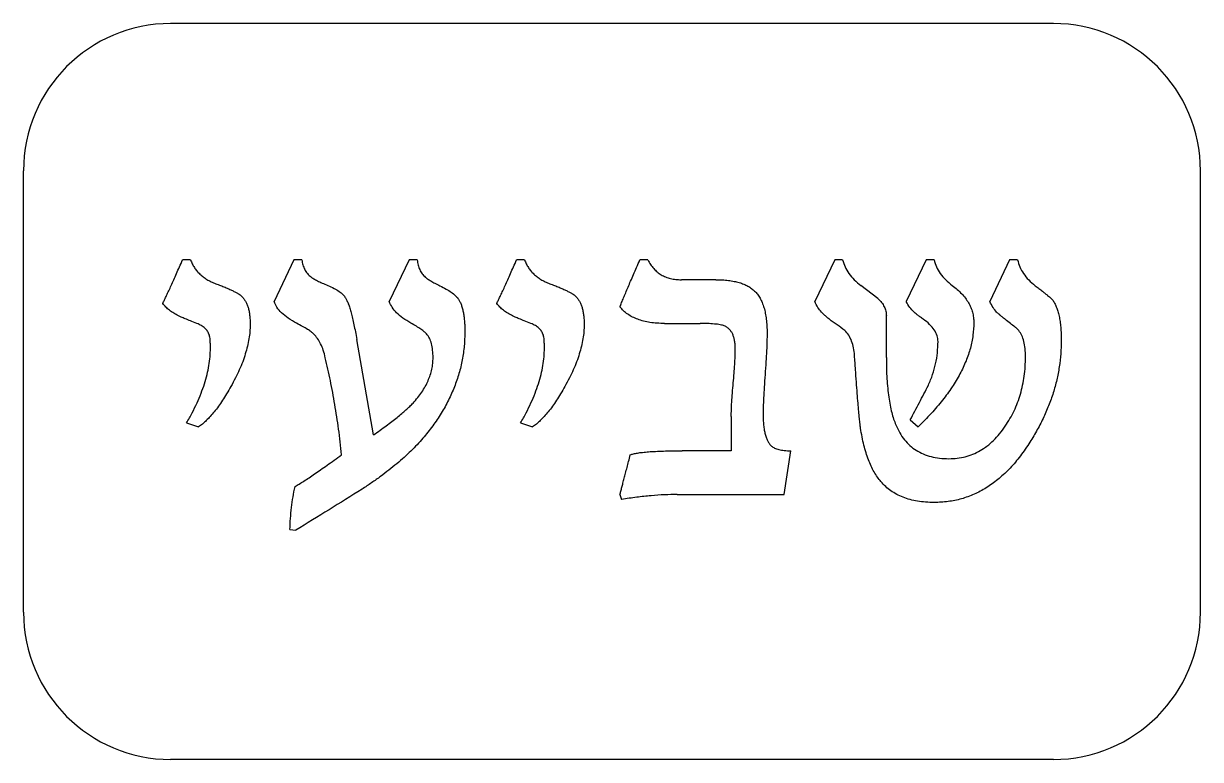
# Model space of a CAD drawing. Header units: inches. Extents: x -4 to 8.2, y -13.6 to 2.5.
# Drawn here: x -4 to 0, y -5.2 to -2.7 of the extents above; entities that cross this region are included whole.
import ezdxf

# ---------------------------------------------------------------- set-up
doc = ezdxf.new("R2010")
doc.units = ezdxf.units.IN
doc.header["$MEASUREMENT"] = 0

msp = doc.modelspace()

# ---------------------------------------------------------------- linework, layer by layer
at = {"color": 7, "linetype": 'Continuous', "lineweight": 25}
for p, q in [((-0.5, -2.7), (-3.5, -2.7)), ((-4, -4.7), (-4, -3.2)), ((0, -4.7), (0, -3.2)), ((-3.4324, -3.5027), (-3.4595, -3.5027)), ((-3.0811, -3.5027), (-3.1486, -3.6446)), ((-3.0541, -3.5027), (-3.0811, -3.5027)), ((-2.6892, -3.5027), (-2.7568, -3.6446)), ((-2.6622, -3.5027), (-2.6892, -3.5027)), ((-2.2973, -3.5027), (-2.3243, -3.5027)), ((-1.8784, -3.5027), (-1.9054, -3.5027)), ((-1.2432, -3.5027), (-1.3108, -3.6446)), ((-1.2162, -3.5027), (-1.2432, -3.5027)), ((-0.9324, -3.5027), (-1, -3.6446)), ((-0.9054, -3.5027), (-0.9324, -3.5027)), ((-0.6486, -3.5027), (-0.7162, -3.6446)), ((-0.6216, -3.5027), (-0.6486, -3.5027)), ((-1.6472, -3.5703), (-1.7641, -3.5703)), ((-1.0963, -3.6342), (-1.1543, -3.5901)), ((-1.8218, -3.7189), (-1.7, -3.7189)), ((-1.0676, -3.8346), (-1.0676, -3.6917)), ((-2.8108, -4.0973), (-2.8674, -3.773)), ((-1.5946, -4.0348), (-1.5946, -4.1514)), ((-3.4459, -4.057), (-3.4054, -4.0703)), ((-2.3108, -4.057), (-2.2703, -4.0703)), ((-0.9865, -4.0468), (-0.9595, -4.0703)), ((-1.5946, -4.1514), (-1.7614, -4.1514)), ((-1.4153, -4.3), (-1.3919, -4.1514)), ((-1.973, -4.3), (-1.9675, -4.3165)), ((-1.7781, -4.3), (-1.4153, -4.3)), ((-3.0946, -4.4189), (-3.0747, -4.4216)), ((-0.5, -5.2), (-3.5, -5.2))]:
    msp.add_line(p, q, dxfattribs=at)
for centre, start, end in [((-3.5, -3.2), 90, 180), ((-0.5, -3.2), 0, 90), ((-3.5, -4.7), 180, 270), ((-0.5, -4.7), 270, 0)]:
    msp.add_arc(centre, 0.5, start, end, dxfattribs=at)
for points, knots in [([(-3.527, -3.6514), (-3.5249, -3.647), (-3.5204, -3.6378), (-3.5138, -3.6231), (-3.506, -3.6071), (-3.4979, -3.5893), (-3.4891, -3.5699), (-3.48, -3.5488), (-3.4697, -3.5263), (-3.463, -3.5107), (-3.4595, -3.5027)], [0, 0, 0, 0, 0.089061, 0.187408, 0.296147, 0.417073, 0.546131, 0.687399, 0.839038, 1, 1, 1, 1]), ([(-3.4324, -3.5027), (-3.4306, -3.5073), (-3.4269, -3.5163), (-3.4195, -3.5288), (-3.4111, -3.5406), (-3.4008, -3.5511), (-3.3894, -3.5609), (-3.3766, -3.5695), (-3.3624, -3.5775), (-3.3522, -3.5816), (-3.3469, -3.5838)], [0, 0, 0, 0, 0.121272, 0.239485, 0.357546, 0.477869, 0.601015, 0.727171, 0.860039, 1, 1, 1, 1]), ([(-3.0541, -3.5027), (-3.0532, -3.5086), (-3.0515, -3.52), (-3.0448, -3.5358), (-3.0358, -3.55), (-3.0273, -3.5573), (-3.023, -3.561)], [0, 0, 0, 0, 0.263066, 0.508691, 0.75124, 1, 1, 1, 1]), ([(-2.6622, -3.5027), (-2.6613, -3.5087), (-2.6597, -3.5201), (-2.654, -3.536), (-2.6461, -3.5502), (-2.6386, -3.5577), (-2.6349, -3.5614)], [0, 0, 0, 0, 0.27228, 0.522561, 0.762816, 1, 1, 1, 1]), ([(-2.3919, -3.6514), (-2.3898, -3.647), (-2.3853, -3.6378), (-2.3786, -3.6231), (-2.3708, -3.6071), (-2.3628, -3.5893), (-2.354, -3.5699), (-2.3449, -3.5488), (-2.3346, -3.5263), (-2.3278, -3.5107), (-2.3243, -3.5027)], [0, 0, 0, 0, 0.089061, 0.187408, 0.296147, 0.417073, 0.546131, 0.687399, 0.839038, 1, 1, 1, 1]), ([(-2.2973, -3.5027), (-2.2954, -3.5073), (-2.2918, -3.5163), (-2.2844, -3.5288), (-2.276, -3.5406), (-2.2657, -3.5511), (-2.2543, -3.5609), (-2.2414, -3.5695), (-2.2273, -3.5775), (-2.217, -3.5816), (-2.2118, -3.5838)], [0, 0, 0, 0, 0.121272, 0.239485, 0.357546, 0.477869, 0.601015, 0.727171, 0.860039, 1, 1, 1, 1]), ([(-1.973, -3.6625), (-1.9711, -3.6578), (-1.9671, -3.6476), (-1.9605, -3.6316), (-1.9533, -3.614), (-1.9453, -3.5949), (-1.9364, -3.5741), (-1.9267, -3.5518), (-1.9164, -3.5277), (-1.9092, -3.5112), (-1.9054, -3.5027)], [0, 0, 0, 0, 0.089018, 0.188882, 0.298011, 0.417994, 0.547718, 0.688307, 0.839278, 1, 1, 1, 1]), ([(-1.8784, -3.5027), (-1.8754, -3.5081), (-1.8697, -3.5186), (-1.8587, -3.5323), (-1.8466, -3.5442), (-1.8329, -3.5538), (-1.8178, -3.5612), (-1.8011, -3.5665), (-1.7831, -3.5697), (-1.7706, -3.5701), (-1.7641, -3.5703)], [0, 0, 0, 0, 0.1306526, 0.2547925, 0.3738072, 0.4913617, 0.6103005, 0.7333719, 0.8630619, 1, 1, 1, 1]), ([(-1.2162, -3.5027), (-1.2138, -3.5108), (-1.2089, -3.5271), (-1.1953, -3.5499), (-1.1772, -3.5715), (-1.1622, -3.5837), (-1.1543, -3.5901)], [0, 0, 0, 0, 0.231209, 0.467752, 0.723073, 1, 1, 1, 1]), ([(-0.9054, -3.5027), (-0.903, -3.5108), (-0.8981, -3.5271), (-0.8845, -3.5499), (-0.8663, -3.5713), (-0.8514, -3.5835), (-0.8435, -3.5899)], [0, 0, 0, 0, 0.231551, 0.468444, 0.722664, 1, 1, 1, 1]), ([(-0.6216, -3.5027), (-0.6194, -3.5109), (-0.6148, -3.5274), (-0.6014, -3.5502), (-0.584, -3.5719), (-0.5693, -3.5842), (-0.5617, -3.5905)], [0, 0, 0, 0, 0.233382, 0.472255, 0.725581, 1, 1, 1, 1]), ([(-3.3469, -3.5838), (-3.3414, -3.5859), (-3.3308, -3.5899), (-3.3157, -3.5958), (-3.3022, -3.6014), (-3.2903, -3.6069), (-3.2802, -3.6122), (-3.2715, -3.617), (-3.2644, -3.6216), (-3.2605, -3.6249), (-3.2587, -3.6264)], [0, 0, 0, 0, 0.1812454, 0.3449404, 0.4939232, 0.6263463, 0.7424236, 0.8432522, 0.9283174, 1, 1, 1, 1]), ([(-3.023, -3.561), (-3.02, -3.563), (-3.013, -3.5677), (-3.0004, -3.5744), (-2.9844, -3.5821), (-2.9725, -3.5871), (-2.966, -3.5899)], [0, 0, 0, 0, 0.169181, 0.394951, 0.669241, 1, 1, 1, 1]), ([(-2.966, -3.5899), (-2.9588, -3.5931), (-2.9454, -3.5989), (-2.9278, -3.6089), (-2.9143, -3.6197), (-2.9082, -3.6281), (-2.9054, -3.6319)], [0, 0, 0, 0, 0.3168429, 0.584902, 0.8092189, 1, 1, 1, 1]), ([(-2.6349, -3.5614), (-2.6322, -3.5635), (-2.626, -3.5683), (-2.6147, -3.575), (-2.6008, -3.5829), (-2.5905, -3.5881), (-2.5849, -3.591)], [0, 0, 0, 0, 0.176278, 0.402731, 0.677169, 1, 1, 1, 1]), ([(-2.5849, -3.591), (-2.5777, -3.5945), (-2.5644, -3.601), (-2.547, -3.6119), (-2.5331, -3.6223), (-2.5264, -3.6303), (-2.5234, -3.6338)], [0, 0, 0, 0, 0.317445, 0.587291, 0.815972, 1, 1, 1, 1]), ([(-2.2118, -3.5838), (-2.2062, -3.5859), (-2.1956, -3.5899), (-2.1805, -3.5958), (-2.1671, -3.6014), (-2.1552, -3.6069), (-2.1451, -3.6122), (-2.1364, -3.617), (-2.1293, -3.6216), (-2.1253, -3.6249), (-2.1235, -3.6264)], [0, 0, 0, 0, 0.181245, 0.34494, 0.493923, 0.626346, 0.742424, 0.843252, 0.928317, 1, 1, 1, 1]), ([(-1.6472, -3.5703), (-1.6397, -3.5704), (-1.6253, -3.5707), (-1.6045, -3.5722), (-1.5856, -3.5756), (-1.5681, -3.5793), (-1.5524, -3.5849), (-1.5383, -3.5914), (-1.5259, -3.5992), (-1.5188, -3.6056), (-1.5154, -3.6087)], [0, 0, 0, 0, 0.159252, 0.306915, 0.44394, 0.570348, 0.688139, 0.797645, 0.900962, 1, 1, 1, 1]), ([(-0.8435, -3.5899), (-0.8378, -3.5944), (-0.8265, -3.6031), (-0.8115, -3.6174), (-0.7988, -3.6324), (-0.7885, -3.648), (-0.7803, -3.6641), (-0.7746, -3.6809), (-0.7708, -3.6982), (-0.7704, -3.71), (-0.7703, -3.716)], [0, 0, 0, 0, 0.144672, 0.28162, 0.409147, 0.532779, 0.651144, 0.766124, 0.88278, 1, 1, 1, 1]), ([(-0.5617, -3.5905), (-0.5574, -3.5938), (-0.5493, -3.6001), (-0.5378, -3.6089), (-0.5282, -3.6168), (-0.52, -3.6232), (-0.5134, -3.6286), (-0.5086, -3.6329), (-0.5051, -3.636), (-0.5035, -3.6378), (-0.503, -3.6385)], [0, 0, 0, 0, 0.214392, 0.404852, 0.569207, 0.707909, 0.81663, 0.905416, 0.966475, 1, 1, 1, 1]), ([(-3.2587, -3.6264), (-3.2563, -3.6289), (-3.2516, -3.634), (-3.2457, -3.6429), (-3.2408, -3.6531), (-3.2366, -3.6644), (-3.2334, -3.6772), (-3.2315, -3.6912), (-3.2299, -3.7064), (-3.2298, -3.717), (-3.2297, -3.7225)], [0, 0, 0, 0, 0.098799, 0.202339, 0.30967, 0.427787, 0.554647, 0.691571, 0.839954, 1, 1, 1, 1]), ([(-2.9054, -3.6319), (-2.9038, -3.6349), (-2.9003, -3.6415), (-2.8958, -3.6532), (-2.8909, -3.667), (-2.8864, -3.6835), (-2.8814, -3.7023), (-2.8769, -3.7238), (-2.872, -3.7475), (-2.869, -3.7642), (-2.8674, -3.773)], [0, 0, 0, 0, 0.06957, 0.153556, 0.254226, 0.369571, 0.503368, 0.652254, 0.818351, 1, 1, 1, 1]), ([(-2.5234, -3.6338), (-2.5215, -3.6368), (-2.5176, -3.6431), (-2.5128, -3.6537), (-2.5088, -3.6658), (-2.5057, -3.6792), (-2.5032, -3.694), (-2.5013, -3.7102), (-2.5003, -3.7278), (-2.5001, -3.74), (-2.5, -3.7464)], [0, 0, 0, 0, 0.091057, 0.190788, 0.299664, 0.417017, 0.545714, 0.686195, 0.836871, 1, 1, 1, 1]), ([(-2.1235, -3.6264), (-2.1212, -3.6289), (-2.1164, -3.634), (-2.1106, -3.6429), (-2.1057, -3.6531), (-2.1015, -3.6644), (-2.0983, -3.6772), (-2.0964, -3.6912), (-2.0947, -3.7064), (-2.0946, -3.717), (-2.0946, -3.7225)], [0, 0, 0, 0, 0.098799, 0.202339, 0.30967, 0.427787, 0.554647, 0.691571, 0.839954, 1, 1, 1, 1]), ([(-1.5154, -3.6087), (-1.512, -3.6123), (-1.5049, -3.6198), (-1.4964, -3.6333), (-1.4892, -3.6485), (-1.4831, -3.6654), (-1.4785, -3.6843), (-1.4755, -3.7051), (-1.4732, -3.7277), (-1.4731, -3.7435), (-1.473, -3.7516)], [0, 0, 0, 0, 0.097823, 0.201623, 0.310332, 0.427842, 0.554445, 0.691353, 0.839757, 1, 1, 1, 1]), ([(-1.0963, -3.6342), (-1.0919, -3.6387), (-1.0835, -3.647), (-1.0745, -3.6616), (-1.0685, -3.6764), (-1.0679, -3.6866), (-1.0676, -3.6917)], [0, 0, 0, 0, 0.28287, 0.535734, 0.771523, 1, 1, 1, 1]), ([(-0.503, -3.6385), (-0.5005, -3.6421), (-0.4955, -3.6498), (-0.4896, -3.663), (-0.4842, -3.6777), (-0.48, -3.6942), (-0.477, -3.7124), (-0.4747, -3.7323), (-0.4731, -3.7539), (-0.473, -3.7688), (-0.473, -3.7766)], [0, 0, 0, 0, 0.091951, 0.192758, 0.3008438, 0.4194363, 0.5480069, 0.6873921, 0.8379683, 1, 1, 1, 1]), ([(-3.4732, -3.6932), (-3.4787, -3.6902), (-3.4892, -3.6843), (-3.5038, -3.6744), (-3.5163, -3.6634), (-3.5235, -3.6553), (-3.527, -3.6514)], [0, 0, 0, 0, 0.272878, 0.527224, 0.769209, 1, 1, 1, 1]), ([(-3.0718, -3.7183), (-3.0816, -3.7128), (-3.0997, -3.7026), (-3.1223, -3.6843), (-3.1395, -3.6655), (-3.1457, -3.6513), (-3.1486, -3.6446)], [0, 0, 0, 0, 0.308245, 0.573189, 0.800351, 1, 1, 1, 1]), ([(-2.6835, -3.7174), (-2.6927, -3.712), (-2.71, -3.7018), (-2.7316, -3.6838), (-2.7478, -3.6651), (-2.7539, -3.6512), (-2.7568, -3.6446)], [0, 0, 0, 0, 0.304919, 0.569172, 0.79678, 1, 1, 1, 1]), ([(-2.338, -3.6932), (-2.3435, -3.6902), (-2.3541, -3.6843), (-2.3687, -3.6744), (-2.3812, -3.6634), (-2.3884, -3.6553), (-2.3919, -3.6514)], [0, 0, 0, 0, 0.272878, 0.527224, 0.769209, 1, 1, 1, 1]), ([(-1.8218, -3.7189), (-1.8303, -3.7188), (-1.8468, -3.7185), (-1.8705, -3.7157), (-1.8924, -3.7114), (-1.9123, -3.7052), (-1.9305, -3.6975), (-1.9466, -3.6877), (-1.9611, -3.6763), (-1.969, -3.6671), (-1.973, -3.6625)], [0, 0, 0, 0, 0.153145, 0.295772, 0.428744, 0.553181, 0.670448, 0.782824, 0.891677, 1, 1, 1, 1]), ([(-1.2882, -3.6803), (-1.2925, -3.6752), (-1.3015, -3.6643), (-1.3076, -3.6515), (-1.3108, -3.6446)], [0, 0, 0, 0, 0.465265, 1, 1, 1, 1]), ([(-0.9742, -3.6799), (-0.979, -3.6749), (-0.989, -3.6642), (-0.9962, -3.6514), (-1, -3.6446)], [0, 0, 0, 0, 0.467786, 1, 1, 1, 1]), ([(-0.9426, -3.7039), (-0.9464, -3.7013), (-0.9533, -3.6966), (-0.9621, -3.6895), (-0.9692, -3.6846), (-0.9728, -3.6812), (-0.9742, -3.6799)], [0, 0, 0, 0, 0.350197, 0.630234, 0.849805, 1, 1, 1, 1]), ([(-0.6928, -3.6805), (-0.697, -3.6753), (-0.706, -3.6642), (-0.7126, -3.6514), (-0.7162, -3.6446)], [0, 0, 0, 0, 0.462961, 1, 1, 1, 1]), ([(-3.4107, -3.7189), (-3.4181, -3.716), (-3.4316, -3.7106), (-3.4495, -3.7036), (-3.4629, -3.6979), (-3.4702, -3.6945), (-3.4732, -3.6932)], [0, 0, 0, 0, 0.356077, 0.64198, 0.856037, 1, 1, 1, 1]), ([(-3.3685, -3.7584), (-3.3702, -3.7541), (-3.3737, -3.7455), (-3.3835, -3.7348), (-3.3957, -3.7254), (-3.4055, -3.7212), (-3.4107, -3.7189)], [0, 0, 0, 0, 0.231003, 0.46427, 0.716826, 1, 1, 1, 1]), ([(-3.0135, -3.755), (-3.0164, -3.7525), (-3.0232, -3.7466), (-3.036, -3.7382), (-3.0526, -3.7285), (-3.065, -3.7219), (-3.0718, -3.7183)], [0, 0, 0, 0, 0.167154, 0.389337, 0.666196, 1, 1, 1, 1]), ([(-2.6303, -3.754), (-2.6328, -3.7515), (-2.6386, -3.7457), (-2.6503, -3.7375), (-2.6656, -3.7278), (-2.6771, -3.7211), (-2.6835, -3.7174)], [0, 0, 0, 0, 0.161503, 0.380681, 0.659346, 1, 1, 1, 1]), ([(-2.2755, -3.7189), (-2.283, -3.716), (-2.2965, -3.7106), (-2.3144, -3.7036), (-2.3278, -3.6979), (-2.3351, -3.6945), (-2.338, -3.6932)], [0, 0, 0, 0, 0.356077, 0.64198, 0.856037, 1, 1, 1, 1]), ([(-2.2333, -3.7584), (-2.2351, -3.7541), (-2.2385, -3.7455), (-2.2483, -3.7348), (-2.2605, -3.7254), (-2.2704, -3.7212), (-2.2755, -3.7189)], [0, 0, 0, 0, 0.231003, 0.46427, 0.716826, 1, 1, 1, 1]), ([(-1.6155, -3.7284), (-1.6195, -3.7269), (-1.6293, -3.7231), (-1.6478, -3.7209), (-1.6719, -3.7192), (-1.69, -3.719), (-1.7, -3.7189)], [0, 0, 0, 0, 0.151562, 0.366811, 0.649127, 1, 1, 1, 1]), ([(-1.2612, -3.7048), (-1.2644, -3.702), (-1.2702, -3.697), (-1.2778, -3.6902), (-1.2837, -3.6848), (-1.2869, -3.6816), (-1.2882, -3.6803)], [0, 0, 0, 0, 0.344622, 0.631544, 0.844496, 1, 1, 1, 1]), ([(-1.2088, -3.7426), (-1.2175, -3.7362), (-1.2348, -3.7234), (-1.2524, -3.711), (-1.2612, -3.7048)], [0, 0, 0, 0, 0.498306, 1, 1, 1, 1]), ([(-0.7703, -3.716), (-0.7708, -3.7304), (-0.772, -3.7595), (-0.7815, -3.8033), (-0.7962, -3.8473), (-0.8174, -3.8915), (-0.8441, -3.9361), (-0.877, -3.9809), (-0.9155, -4.0263), (-0.9445, -4.0553), (-0.9595, -4.0703)], [0, 0, 0, 0, 0.104695, 0.211836, 0.324202, 0.441928, 0.567757, 0.701918, 0.845755, 1, 1, 1, 1]), ([(-0.8919, -3.7804), (-0.8925, -3.7736), (-0.8939, -3.7595), (-0.9043, -3.7394), (-0.9208, -3.7204), (-0.9349, -3.7097), (-0.9426, -3.7039)], [0, 0, 0, 0, 0.213328, 0.442489, 0.698953, 1, 1, 1, 1]), ([(-0.6641, -3.7048), (-0.6674, -3.702), (-0.6734, -3.697), (-0.6817, -3.6904), (-0.6877, -3.6848), (-0.6913, -3.6817), (-0.6928, -3.6805)], [0, 0, 0, 0, 0.342862, 0.626073, 0.844727, 1, 1, 1, 1]), ([(-0.6172, -3.7428), (-0.6187, -3.7413), (-0.6232, -3.7369), (-0.6327, -3.7292), (-0.6468, -3.7181), (-0.6578, -3.7096), (-0.6641, -3.7048)], [0, 0, 0, 0, 0.106361, 0.312334, 0.606175, 1, 1, 1, 1]), ([(-3.3649, -3.8032), (-3.3649, -3.798), (-3.365, -3.7887), (-3.3655, -3.776), (-3.3667, -3.7662), (-3.3679, -3.7607), (-3.3685, -3.7584)], [0, 0, 0, 0, 0.342424, 0.624194, 0.841776, 1, 1, 1, 1]), ([(-3.2297, -3.7225), (-3.23, -3.7305), (-3.2304, -3.7467), (-3.2334, -3.7713), (-3.2389, -3.7965), (-3.2461, -3.8225), (-3.255, -3.8493), (-3.2667, -3.8766), (-3.2799, -3.9048), (-3.2902, -3.9234), (-3.2954, -3.933)], [0, 0, 0, 0, 0.107164, 0.217862, 0.333067, 0.453971, 0.581003, 0.713497, 0.852926, 1, 1, 1, 1]), ([(-2.9745, -3.8351), (-2.9765, -3.8266), (-2.9805, -3.8106), (-2.9896, -3.7889), (-2.9999, -3.7699), (-3.0091, -3.7599), (-3.0135, -3.755)], [0, 0, 0, 0, 0.289137, 0.547411, 0.782354, 1, 1, 1, 1]), ([(-2.5, -3.7464), (-2.5005, -3.7625), (-2.5014, -3.7946), (-2.5081, -3.8424), (-2.5193, -3.8892), (-2.5351, -3.9351), (-2.5553, -3.9802), (-2.5799, -4.0244), (-2.6092, -4.0677), (-2.6314, -4.0951), (-2.6427, -4.1091)], [0, 0, 0, 0, 0.121548, 0.241963, 0.362452, 0.483502, 0.60715, 0.733878, 0.864454, 1, 1, 1, 1]), ([(-2.6081, -3.8348), (-2.6084, -3.8264), (-2.6089, -3.8105), (-2.6128, -3.7882), (-2.6195, -3.7691), (-2.6268, -3.7588), (-2.6303, -3.754)], [0, 0, 0, 0, 0.297161, 0.558518, 0.79086, 1, 1, 1, 1]), ([(-2.2297, -3.8032), (-2.2298, -3.798), (-2.2298, -3.7887), (-2.2303, -3.776), (-2.2315, -3.7662), (-2.2328, -3.7607), (-2.2333, -3.7584)], [0, 0, 0, 0, 0.342424, 0.624194, 0.841776, 1, 1, 1, 1]), ([(-2.0946, -3.7225), (-2.0948, -3.7305), (-2.0953, -3.7467), (-2.0983, -3.7713), (-2.1037, -3.7965), (-2.111, -3.8225), (-2.1199, -3.8493), (-2.1316, -3.8766), (-2.1448, -3.9048), (-2.155, -3.9234), (-2.1603, -3.933)], [0, 0, 0, 0, 0.107164, 0.217862, 0.333067, 0.453971, 0.581003, 0.713497, 0.852926, 1, 1, 1, 1]), ([(-1.5811, -3.8053), (-1.5812, -3.8005), (-1.5815, -3.7913), (-1.5829, -3.7781), (-1.5856, -3.7663), (-1.5894, -3.7558), (-1.5942, -3.7468), (-1.6003, -3.7393), (-1.6073, -3.733), (-1.6128, -3.7299), (-1.6155, -3.7284)], [0, 0, 0, 0, 0.161597, 0.309728, 0.446215, 0.570147, 0.683833, 0.790246, 0.894545, 1, 1, 1, 1]), ([(-1.473, -3.7516), (-1.4731, -3.7607), (-1.4733, -3.7805), (-1.4747, -3.813), (-1.4768, -3.8509), (-1.4797, -3.8923), (-1.4827, -3.9333), (-1.4847, -3.97), (-1.4862, -4.0004), (-1.4864, -4.0185), (-1.4865, -4.0266)], [0, 0, 0, 0, 0.098187, 0.216393, 0.353898, 0.512262, 0.668331, 0.802007, 0.91255, 1, 1, 1, 1]), ([(-1.1757, -3.8277), (-1.1765, -3.8189), (-1.1782, -3.8022), (-1.1847, -3.7789), (-1.1945, -3.7585), (-1.2041, -3.7478), (-1.2088, -3.7426)], [0, 0, 0, 0, 0.282843, 0.539205, 0.774933, 1, 1, 1, 1]), ([(-0.5946, -3.8323), (-0.5949, -3.8229), (-0.5953, -3.8052), (-0.5995, -3.7807), (-0.6061, -3.7596), (-0.6136, -3.7482), (-0.6172, -3.7428)], [0, 0, 0, 0, 0.299739, 0.564657, 0.793119, 1, 1, 1, 1]), ([(-0.9246, -3.9288), (-0.9195, -3.9168), (-0.9095, -3.8931), (-0.8996, -3.8559), (-0.8931, -3.8184), (-0.8923, -3.7931), (-0.8919, -3.7804)], [0, 0, 0, 0, 0.255077, 0.50401, 0.751372, 1, 1, 1, 1]), ([(-0.473, -3.7766), (-0.4733, -3.7916), (-0.4739, -3.8216), (-0.4795, -3.8664), (-0.4878, -3.9109), (-0.5, -3.955), (-0.5157, -3.9988), (-0.5347, -4.0423), (-0.5571, -4.0855), (-0.5744, -4.1134), (-0.5832, -4.1275)], [0, 0, 0, 0, 0.120657, 0.241495, 0.362507, 0.48459, 0.609028, 0.736281, 0.866418, 1, 1, 1, 1]), ([(-3.4459, -4.057), (-3.4395, -4.0456), (-3.4268, -4.0233), (-3.4105, -3.9895), (-3.3963, -3.9566), (-3.385, -3.9244), (-3.376, -3.893), (-3.3697, -3.8623), (-3.3656, -3.8325), (-3.3651, -3.8128), (-3.3649, -3.8032)], [0, 0, 0, 0, 0.1459099, 0.2853971, 0.4174135, 0.5445583, 0.665116, 0.7811497, 0.892539, 1, 1, 1, 1]), ([(-2.9189, -4.1649), (-2.9221, -4.1358), (-2.9285, -4.0785), (-2.9417, -3.9945), (-2.9563, -3.9135), (-2.9685, -3.8609), (-2.9745, -3.8351)], [0, 0, 0, 0, 0.26238, 0.516401, 0.762143, 1, 1, 1, 1]), ([(-2.6763, -3.9894), (-2.6708, -3.9832), (-2.6603, -3.9712), (-2.6465, -3.9522), (-2.6344, -3.9333), (-2.6252, -3.9138), (-2.6172, -3.8944), (-2.6121, -3.8747), (-2.6087, -3.8548), (-2.6083, -3.8415), (-2.6081, -3.8348)], [0, 0, 0, 0, 0.142874, 0.277415, 0.406818, 0.531846, 0.651315, 0.768878, 0.885084, 1, 1, 1, 1]), ([(-2.3108, -4.057), (-2.3043, -4.0456), (-2.2917, -4.0233), (-2.2754, -3.9895), (-2.2612, -3.9566), (-2.2499, -3.9244), (-2.2408, -3.893), (-2.2345, -3.8623), (-2.2305, -3.8325), (-2.23, -3.8128), (-2.2297, -3.8032)], [0, 0, 0, 0, 0.14591, 0.285397, 0.417414, 0.544558, 0.665116, 0.78115, 0.892539, 1, 1, 1, 1]), ([(-1.5878, -3.9204), (-1.5868, -3.9096), (-1.5848, -3.8889), (-1.5827, -3.8589), (-1.5814, -3.8313), (-1.5812, -3.8137), (-1.5811, -3.8053)], [0, 0, 0, 0, 0.281316, 0.541964, 0.782078, 1, 1, 1, 1]), ([(-1.1552, -4.0745), (-1.1559, -4.0699), (-1.1574, -4.0589), (-1.1591, -4.04), (-1.1615, -4.0164), (-1.1641, -3.9879), (-1.1664, -3.9547), (-1.1696, -3.9166), (-1.1724, -3.8738), (-1.1745, -3.8436), (-1.1757, -3.8277)], [0, 0, 0, 0, 0.056778, 0.133875, 0.229801, 0.344478, 0.479542, 0.633434, 0.806879, 1, 1, 1, 1]), ([(-1.0676, -3.8346), (-1.0675, -3.8471), (-1.0675, -3.8712), (-1.0657, -3.9062), (-1.0631, -3.9386), (-1.06, -3.9685), (-1.0552, -3.9959), (-1.0499, -4.0208), (-1.0434, -4.0432), (-1.0379, -4.0569), (-1.0353, -4.0635)], [0, 0, 0, 0, 0.160714, 0.311606, 0.450946, 0.580688, 0.699503, 0.809209, 0.90861, 1, 1, 1, 1]), ([(-0.6634, -4.0679), (-0.658, -4.0594), (-0.647, -4.0424), (-0.6328, -4.0156), (-0.621, -3.9876), (-0.6112, -3.9586), (-0.604, -3.9284), (-0.5984, -3.8974), (-0.5952, -3.8652), (-0.5948, -3.8434), (-0.5946, -3.8323)], [0, 0, 0, 0, 0.1217503, 0.2433768, 0.3648322, 0.4872437, 0.6111234, 0.7375712, 0.866947, 1, 1, 1, 1]), ([(-3.2954, -3.933), (-3.3001, -3.9412), (-3.3092, -3.9571), (-3.3235, -3.9795), (-3.3372, -4), (-3.3513, -4.0181), (-3.3647, -4.0344), (-3.3784, -4.0483), (-3.3916, -4.0605), (-3.401, -4.0671), (-3.4054, -4.0703)], [0, 0, 0, 0, 0.160114, 0.309436, 0.449143, 0.578231, 0.696544, 0.806018, 0.908071, 1, 1, 1, 1]), ([(-2.1603, -3.933), (-2.165, -3.9412), (-2.1741, -3.9571), (-2.1884, -3.9795), (-2.2021, -4), (-2.2162, -4.0181), (-2.2296, -4.0344), (-2.2432, -4.0483), (-2.2565, -4.0605), (-2.2658, -4.0671), (-2.2703, -4.0703)], [0, 0, 0, 0, 0.160114, 0.309436, 0.449143, 0.578231, 0.696544, 0.806018, 0.908071, 1, 1, 1, 1]), ([(-1.5946, -4.0348), (-1.5945, -4.0274), (-1.5943, -4.0112), (-1.5929, -3.9847), (-1.5908, -3.954), (-1.5889, -3.932), (-1.5878, -3.9204)], [0, 0, 0, 0, 0.193372, 0.423799, 0.693259, 1, 1, 1, 1]), ([(-0.9865, -4.0468), (-0.9761, -4.0271), (-0.9555, -3.9878), (-0.9349, -3.9484), (-0.9246, -3.9288)], [0, 0, 0, 0, 0.501069, 1, 1, 1, 1]), ([(-2.8108, -4.0973), (-2.8033, -4.092), (-2.7887, -4.0818), (-2.7676, -4.0669), (-2.7486, -4.0522), (-2.7307, -4.0387), (-2.7149, -4.0252), (-2.7005, -4.0128), (-2.6876, -4.0012), (-2.6799, -3.9932), (-2.6763, -3.9894)], [0, 0, 0, 0, 0.159752, 0.308696, 0.448316, 0.578169, 0.69792, 0.807986, 0.909224, 1, 1, 1, 1]), ([(-1.4865, -4.0266), (-1.4864, -4.0332), (-1.4863, -4.0459), (-1.4851, -4.0641), (-1.4828, -4.0804), (-1.4796, -4.095), (-1.4757, -4.1078), (-1.4709, -4.1188), (-1.4653, -4.1282), (-1.4603, -4.133), (-1.458, -4.1353)], [0, 0, 0, 0, 0.1722325, 0.3301542, 0.4744521, 0.6020123, 0.7173022, 0.8214601, 0.9144702, 1, 1, 1, 1]), ([(-1.0859, -4.2563), (-1.09, -4.2512), (-1.0985, -4.2406), (-1.1097, -4.2229), (-1.1198, -4.2032), (-1.1287, -4.1814), (-1.1371, -4.1577), (-1.1442, -4.1318), (-1.1503, -4.1039), (-1.1535, -4.0845), (-1.1552, -4.0745)], [0, 0, 0, 0, 0.100144, 0.205724, 0.317928, 0.437593, 0.564741, 0.700524, 0.845418, 1, 1, 1, 1]), ([(-1.0353, -4.0635), (-1.0311, -4.0726), (-1.0229, -4.0903), (-1.0068, -4.1139), (-0.9879, -4.1339), (-0.9664, -4.1504), (-0.9421, -4.1628), (-0.9154, -4.1721), (-0.886, -4.1773), (-0.8655, -4.178), (-0.8549, -4.1784)], [0, 0, 0, 0, 0.131083, 0.255469, 0.373854, 0.491286, 0.609154, 0.73138, 0.861056, 1, 1, 1, 1]), ([(-0.8549, -4.1784), (-0.8454, -4.1781), (-0.8266, -4.1775), (-0.7992, -4.172), (-0.7731, -4.1633), (-0.7483, -4.1512), (-0.7248, -4.1356), (-0.7029, -4.1163), (-0.6819, -4.0938), (-0.6697, -4.0768), (-0.6634, -4.0679)], [0, 0, 0, 0, 0.12373, 0.243949, 0.361703, 0.480775, 0.60156, 0.727393, 0.85947, 1, 1, 1, 1]), ([(-2.6427, -4.1091), (-2.6492, -4.1164), (-2.6622, -4.1311), (-2.6835, -4.1527), (-2.7065, -4.1742), (-2.7314, -4.1958), (-2.7583, -4.2172), (-2.7868, -4.239), (-2.8173, -4.2605), (-2.8384, -4.2746), (-2.8492, -4.2818)], [0, 0, 0, 0, 0.107392, 0.21907, 0.335782, 0.457726, 0.585077, 0.717836, 0.855801, 1, 1, 1, 1]), ([(-1.9379, -4.1649), (-1.9344, -4.1637), (-1.9264, -4.1612), (-1.9124, -4.1587), (-1.8952, -4.1564), (-1.8748, -4.1546), (-1.8511, -4.1531), (-1.8241, -4.1521), (-1.7939, -4.1515), (-1.7726, -4.1514), (-1.7614, -4.1514)], [0, 0, 0, 0, 0.062072, 0.14206, 0.23926, 0.355097, 0.488535, 0.640854, 0.810931, 1, 1, 1, 1]), ([(-1.458, -4.1353), (-1.4546, -4.1378), (-1.447, -4.1434), (-1.4319, -4.148), (-1.4132, -4.1509), (-1.3994, -4.1512), (-1.3919, -4.1514)], [0, 0, 0, 0, 0.1825364, 0.4051293, 0.6736226, 1, 1, 1, 1]), ([(-0.5832, -4.1275), (-0.5885, -4.1356), (-0.599, -4.1515), (-0.616, -4.174), (-0.6332, -4.1953), (-0.6513, -4.2147), (-0.6697, -4.2326), (-0.6884, -4.2492), (-0.7079, -4.264), (-0.7277, -4.2774), (-0.7481, -4.289), (-0.7691, -4.2991), (-0.7904, -4.3079), (-0.8124, -4.3148), (-0.8348, -4.3204), (-0.8578, -4.3241), (-0.8812, -4.3265), (-0.897, -4.3269), (-0.905, -4.327)], [0, 0, 0, 0, 0.073311, 0.144507, 0.213423, 0.280173, 0.344991, 0.408056, 0.469662, 0.529965, 0.588925, 0.647557, 0.705646, 0.763791, 0.821954, 0.880302, 0.939744, 1, 1, 1, 1]), ([(-3.0773, -4.273), (-3.0726, -4.2701), (-3.0625, -4.264), (-3.0466, -4.254), (-3.0292, -4.2427), (-3.0102, -4.2298), (-2.9896, -4.2156), (-2.9675, -4.1999), (-2.9437, -4.1829), (-2.9274, -4.171), (-2.9189, -4.1649)], [0, 0, 0, 0, 0.08647, 0.183905, 0.292909, 0.412597, 0.542374, 0.683783, 0.836835, 1, 1, 1, 1]), ([(-1.973, -4.3), (-1.9719, -4.2962), (-1.9696, -4.2881), (-1.9663, -4.275), (-1.9625, -4.2604), (-1.9583, -4.2443), (-1.9536, -4.2267), (-1.9488, -4.2074), (-1.9435, -4.1867), (-1.9398, -4.1723), (-1.9379, -4.1649)], [0, 0, 0, 0, 0.084763, 0.181606, 0.289455, 0.408313, 0.539641, 0.6816, 0.834564, 1, 1, 1, 1]), ([(-3.0946, -4.4189), (-3.0941, -4.4063), (-3.0931, -4.3814), (-3.0893, -4.3445), (-3.0845, -4.3083), (-3.0797, -4.2847), (-3.0773, -4.273)], [0, 0, 0, 0, 0.255793, 0.508135, 0.755961, 1, 1, 1, 1]), ([(-0.905, -4.327), (-0.9148, -4.3269), (-0.9337, -4.3265), (-0.9612, -4.323), (-0.9868, -4.3177), (-1.0105, -4.3098), (-1.0323, -4.2999), (-1.0523, -4.2878), (-1.0704, -4.2733), (-1.0807, -4.262), (-1.0859, -4.2563)], [0, 0, 0, 0, 0.146304, 0.283035, 0.413216, 0.536289, 0.655378, 0.771012, 0.884692, 1, 1, 1, 1]), ([(-2.8492, -4.2818), (-2.8868, -4.3051), (-2.962, -4.3516), (-3.0371, -4.3982), (-3.0747, -4.4216)], [0, 0, 0, 0, 0.4989043, 1, 1, 1, 1]), ([(-1.7781, -4.3), (-1.7925, -4.3002), (-1.8223, -4.3007), (-1.8683, -4.3038), (-1.917, -4.3091), (-1.9503, -4.314), (-1.9675, -4.3165)], [0, 0, 0, 0, 0.227537, 0.468823, 0.72664, 1, 1, 1, 1])]:
    msp.add_open_spline(points, degree=3, knots=knots, dxfattribs=at)

doc.saveas('drawing.dxf')
